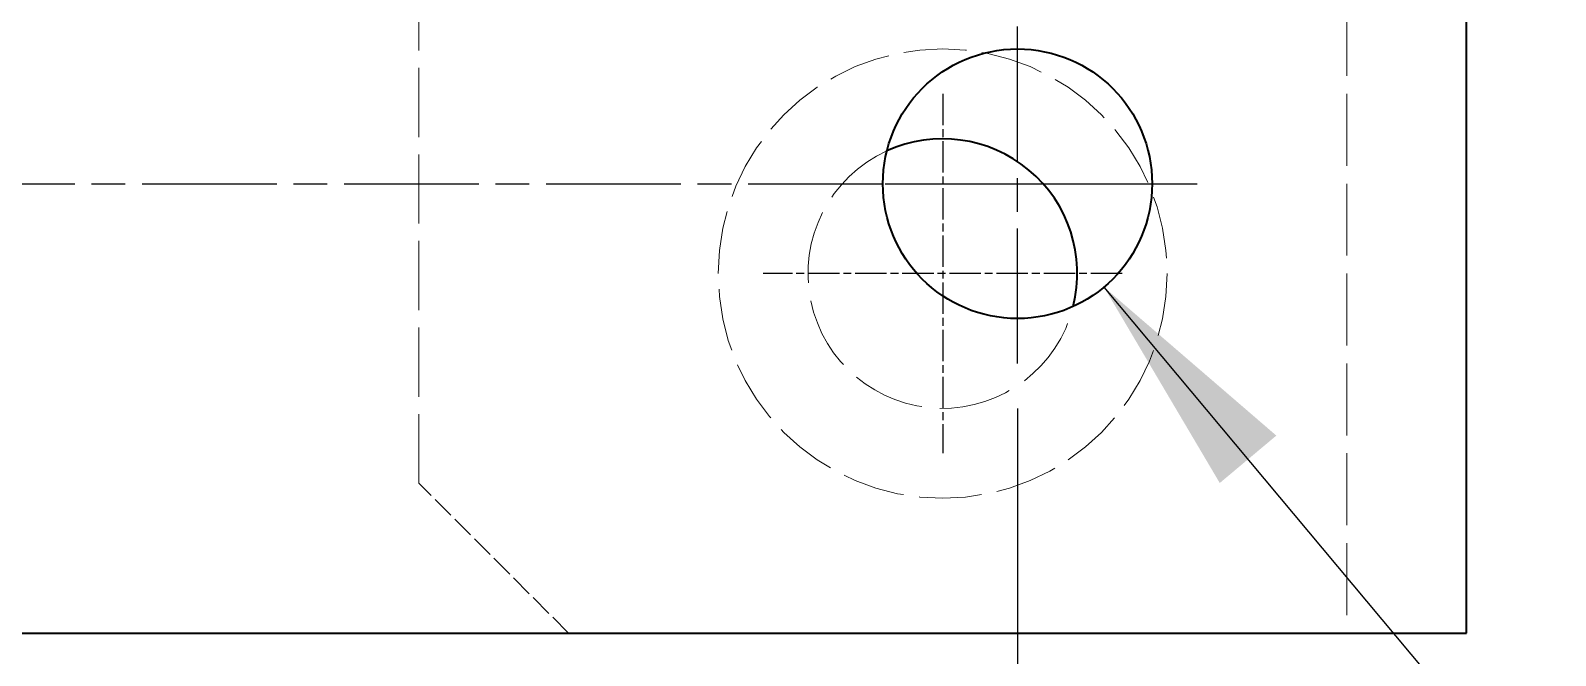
# Model space of a CAD drawing. Header units: millimetres. Extents: x 0 to 2375, y 0 to 3360.
# Drawn here: x 1067.6 to 1118.5, y 2945.8 to 2966.6 of the extents above; entities that cross this region are included whole.
import ezdxf

# ---------------------------------------------------------------- set-up
doc = ezdxf.new("R2010")
doc.units = ezdxf.units.MM
doc.linetypes.add('DPJA0641_Hot Stamping Coil$0$CHAIN', pattern=[0.3543, 0.2362, -0.0295, 0.0591, -0.0295])
doc.linetypes.add('DPJA0641_Hot Stamping Coil$0$DASHED', pattern=[0.2067, 0.1654, -0.0413])
for name, color, linetype, lineweight in [('DPJA0641_Hot Stamping Coil$0$가려진 것(ISO)', 2, 'DPJA0641_Hot Stamping Coil$0$DASHED', 18), ('DPJA0641_Hot Stamping Coil$0$가시적인 것(ISO)', 3, 'Continuous', 40), ('DPJA0641_Hot Stamping Coil$0$기호(ISO)', 5, 'Continuous', 25), ('DPJA0641_Hot Stamping Coil$0$중심 표식(ISO)', 1, 'Continuous', 25), ('DPJA0641_Hot Stamping Coil$0$중심선(ISO)', 1, 'Continuous', 25), ('DPJA0641_Hot Stamping Coil$0$치수(ISO)', 2, 'Continuous', 25)]:
    doc.layers.add(name, color=color, linetype=linetype, lineweight=lineweight)
doc.styles.add('DPJA0641_Hot Stamping Coil$0$치수 텍스트_PSTEK_POSCO', font='isocp.shx')
doc.dimstyles.new('DPJA0641_Hot Stamping Coil$0$치수_PSTEK_POSCO', dxfattribs={"dimscale": 3, "dimtxt": 2.5, "dimasz": 2.5, "dimexe": 2, "dimexo": 0.5, "dimgap": 1, "dimtad": 1, "dimrnd": 1e-08, "dimdsep": 46, "dimtxsty": 'DPJA0641_Hot Stamping Coil$0$치수 텍스트_PSTEK_POSCO', "dimcen": 0.09, "dimdle": 10, "dimclrd": 7, "dimclre": 7, "dimclrt": 2, "dimadec": 1, "dimazin": 2, "dimtfac": 1, "dimtmove": 0, "dimatfit": 3, "dimfxl": 0, "dimtolj": 1, "dimlwd": -1, "dimlwe": -1, "dimarcsym": 0})
doc.dimstyles.new('DPJA0641_Hot Stamping Coil$0$치수_PSTEK_POSCO$7', dxfattribs={"dimscale": 3, "dimtxt": 2.5, "dimasz": 2.5, "dimexe": 2, "dimexo": 0.5, "dimgap": 1, "dimtad": 1, "dimrnd": 1e-08, "dimdsep": 46, "dimtxsty": 'DPJA0641_Hot Stamping Coil$0$치수 텍스트_PSTEK_POSCO', "dimcen": 0.09, "dimdle": 10, "dimclrd": 7, "dimclre": 7, "dimclrt": 2, "dimadec": 1, "dimazin": 2, "dimtfac": 1, "dimtmove": 0, "dimatfit": 3, "dimfxl": 0, "dimtolj": 1, "dimlwd": -1, "dimlwe": -1, "dimarcsym": 0})

# ---------------------------------------------------------------- blocks, each defined once
blk = doc.blocks.new('*D254')
at = {"layer": 'Defpoints', "color": 0}
for p in [(785.545, 477.392), (1115.545, 477.392), (1115.545, 407.42)]:
    blk.add_point(p, dxfattribs=at)
at = {"layer": 'DPJA0641_Hot Stamping Coil$0$치수(ISO)', "color": 7}
for p, q in [((785.545, 475.892), (785.545, 401.42)), ((1115.545, 475.892), (1115.545, 401.42)), ((793.045, 407.42), (1108.045, 407.42))]:
    blk.add_line(p, q, dxfattribs=at)
for points in [[(793.045, 408.67), (793.045, 406.17), (785.545, 407.42)], [(1108.045, 408.67), (1108.045, 406.17), (1115.545, 407.42)]]:
    blk.add_solid(points, dxfattribs=at)
at = {"layer": 'DPJA0641_Hot Stamping Coil$0$치수(ISO)', "color": 2, "insert": (943.792, 414.17), "char_height": 7.5, "attachment_point": 4, "style": 'DPJA0641_Hot Stamping Coil$0$치수 텍스트_PSTEK_POSCO'}
blk.add_mtext('\\A1;330', dxfattribs=at)
blk = doc.blocks.new('*D258')
at = {"layer": 'Defpoints', "color": 0}
for p in [(1000.545, 486.392), (1100.545, 486.392), (1100.545, 432.392)]:
    blk.add_point(p, dxfattribs=at)
at = {"layer": 'DPJA0641_Hot Stamping Coil$0$치수(ISO)', "color": 7}
for p, q in [((1000.545, 484.892), (1000.545, 426.392)), ((1100.545, 484.892), (1100.545, 426.392)), ((1008.045, 432.392), (1093.045, 432.392))]:
    blk.add_line(p, q, dxfattribs=at)
for points in [[(1008.045, 433.642), (1008.045, 431.142), (1000.545, 432.392)], [(1093.045, 433.642), (1093.045, 431.142), (1100.545, 432.392)]]:
    blk.add_solid(points, dxfattribs=at)
at = {"layer": 'DPJA0641_Hot Stamping Coil$0$치수(ISO)', "color": 2, "insert": (1044.572, 439.142), "char_height": 7.5, "attachment_point": 4, "style": 'DPJA0641_Hot Stamping Coil$0$치수 텍스트_PSTEK_POSCO'}
blk.add_mtext('\\A1;100', dxfattribs=at)
blk = doc.blocks.new('*D261')
at = {"layer": 'Defpoints', "color": 0}
for p in [(655.545, 595.392), (1115.545, 477.392), (1115.545, 381.526)]:
    blk.add_point(p, dxfattribs=at)
at = {"layer": 'DPJA0641_Hot Stamping Coil$0$치수(ISO)', "color": 7}
for p, q in [((655.545, 593.892), (655.545, 375.526)), ((1115.545, 475.892), (1115.545, 375.526)), ((663.045, 381.526), (1108.045, 381.526))]:
    blk.add_line(p, q, dxfattribs=at)
for points in [[(663.045, 382.776), (663.045, 380.276), (655.545, 381.526)], [(1108.045, 382.776), (1108.045, 380.276), (1115.545, 381.526)]]:
    blk.add_solid(points, dxfattribs=at)
at = {"layer": 'DPJA0641_Hot Stamping Coil$0$치수(ISO)', "color": 2, "insert": (879.167, 388.276), "char_height": 7.5, "attachment_point": 4, "style": 'DPJA0641_Hot Stamping Coil$0$치수 텍스트_PSTEK_POSCO'}
blk.add_mtext('\\A1;460', dxfattribs=at)
blk = doc.blocks.new('DPJA0641_Hot Stamping Coil')
at = {"layer": 'DPJA0641_Hot Stamping Coil$0$가려진 것(ISO)', "color": 131, "ltscale": 13.97624}
blk.add_line((1080.545, 482.392), (1080.545, 508.392), dxfattribs=at)
at = {"layer": 'DPJA0641_Hot Stamping Coil$0$가려진 것(ISO)', "color": 131, "ltscale": 14.513788}
blk.add_line((1111.545, 504.392), (1111.545, 477.392), dxfattribs=at)
at = {"layer": 'DPJA0641_Hot Stamping Coil$0$가려진 것(ISO)', "color": 131, "ltscale": 4.489313}
blk.add_line((1085.545, 477.392), (1080.545, 482.392), dxfattribs=at)
at = {"layer": 'DPJA0641_Hot Stamping Coil$0$가려진 것(ISO)', "ltscale": 12.665669}
blk.add_circle((1098.045, 489.392), 7.5, dxfattribs=at)
at = {"layer": 'DPJA0641_Hot Stamping Coil$0$가려진 것(ISO)', "color": 8, "ltscale": 14.656142}
blk.add_arc((1098.045, 489.392), 4.5, 114.4789, 345.9099, dxfattribs=at)
at = {"layer": 'DPJA0641_Hot Stamping Coil$0$가시적인 것(ISO)', "color": 131}
for p, q in [((1115.545, 477.392), (1115.545, 504.392)), ((785.545, 477.392), (1115.545, 477.392))]:
    blk.add_line(p, q, dxfattribs=at)
blk.add_circle((1100.545, 492.392), 4.5, dxfattribs=at)
at = {"layer": 'DPJA0641_Hot Stamping Coil$0$가시적인 것(ISO)', "color": 8}
blk.add_arc((1098.045, 489.392), 4.5, 345.9099, 114.4789, dxfattribs=at)
at = {"layer": 'DPJA0641_Hot Stamping Coil$0$중심 표식(ISO)', "linetype": 'DPJA0641_Hot Stamping Coil$0$CHAIN', "ltscale": 4.44473}
for p, q in [((1098.045, 495.392), (1098.045, 483.392)), ((1094.545, 492.392), (1106.545, 492.392)), ((1104.045, 489.392), (1092.045, 489.392))]:
    blk.add_line(p, q, dxfattribs=at)
at = {"layer": 'DPJA0641_Hot Stamping Coil$0$중심선(ISO)', "linetype": 'DPJA0641_Hot Stamping Coil$0$CHAIN', "ltscale": 19.051651}
for p, q in [((1100.545, 486.392), (1100.545, 798.392)), ((794.545, 492.392), (1106.545, 492.392))]:
    blk.add_line(p, q, dxfattribs=at)
at = {"layer": 'DPJA0641_Hot Stamping Coil$0$치수(ISO)', "color": 7}
for base, p1, p2, picture, middle in [((1115.545, 381.526), (655.545, 595.392), (1115.545, 477.392), '*D261', (886.295, 381.526)), ((1100.545, 432.392), (1000.545, 486.392), (1100.545, 486.392), '*D258', (1050.575, 432.392))]:
    dim = blk.add_linear_dim(base=base, p1=p1, p2=p2, angle=180, dimstyle='DPJA0641_Hot Stamping Coil$0$치수_PSTEK_POSCO', override={"dimdec": 2, "dimtp": 0, "dimtm": 0, "dimtdec": 2, "dimtofl": 0, "dimatfit": 1}, dxfattribs=at)
    dim.commit()
    dim.dimension.update_dxf_attribs({"geometry": picture, "text_midpoint": middle, "dimtype": 128})
dim = blk.add_linear_dim(base=(1115.545, 407.42), p1=(785.545, 477.392), p2=(1115.545, 477.392), dimstyle='DPJA0641_Hot Stamping Coil$0$치수_PSTEK_POSCO', override={"dimdec": 2, "dimtp": 0, "dimtm": 0, "dimtdec": 2, "dimtofl": 0, "dimatfit": 1}, dxfattribs=at)
dim.commit()
dim.dimension.update_dxf_attribs({"geometry": '*D254', "text_midpoint": (950.545, 407.42), "dimtype": 128})
at = {"layer": 'DPJA0641_Hot Stamping Coil$0$기호(ISO)', "color": 7, "annotation_type": 0, "has_hookline": 1, "hookline_direction": 0, "text_width": 16.01}
blk.add_leader([(1103.434, 488.942), (1148.296, 435.364), (1168.634, 432.812)], dimstyle='DPJA0641_Hot Stamping Coil$0$치수_PSTEK_POSCO$7', override={"dimtad": 0}, dxfattribs=at)

msp = doc.modelspace()

# ---------------------------------------------------------------- block references
msp.add_blockref('DPJA0641_Hot Stamping Coil', (0, 2469.13))

doc.saveas('drawing.dxf')
